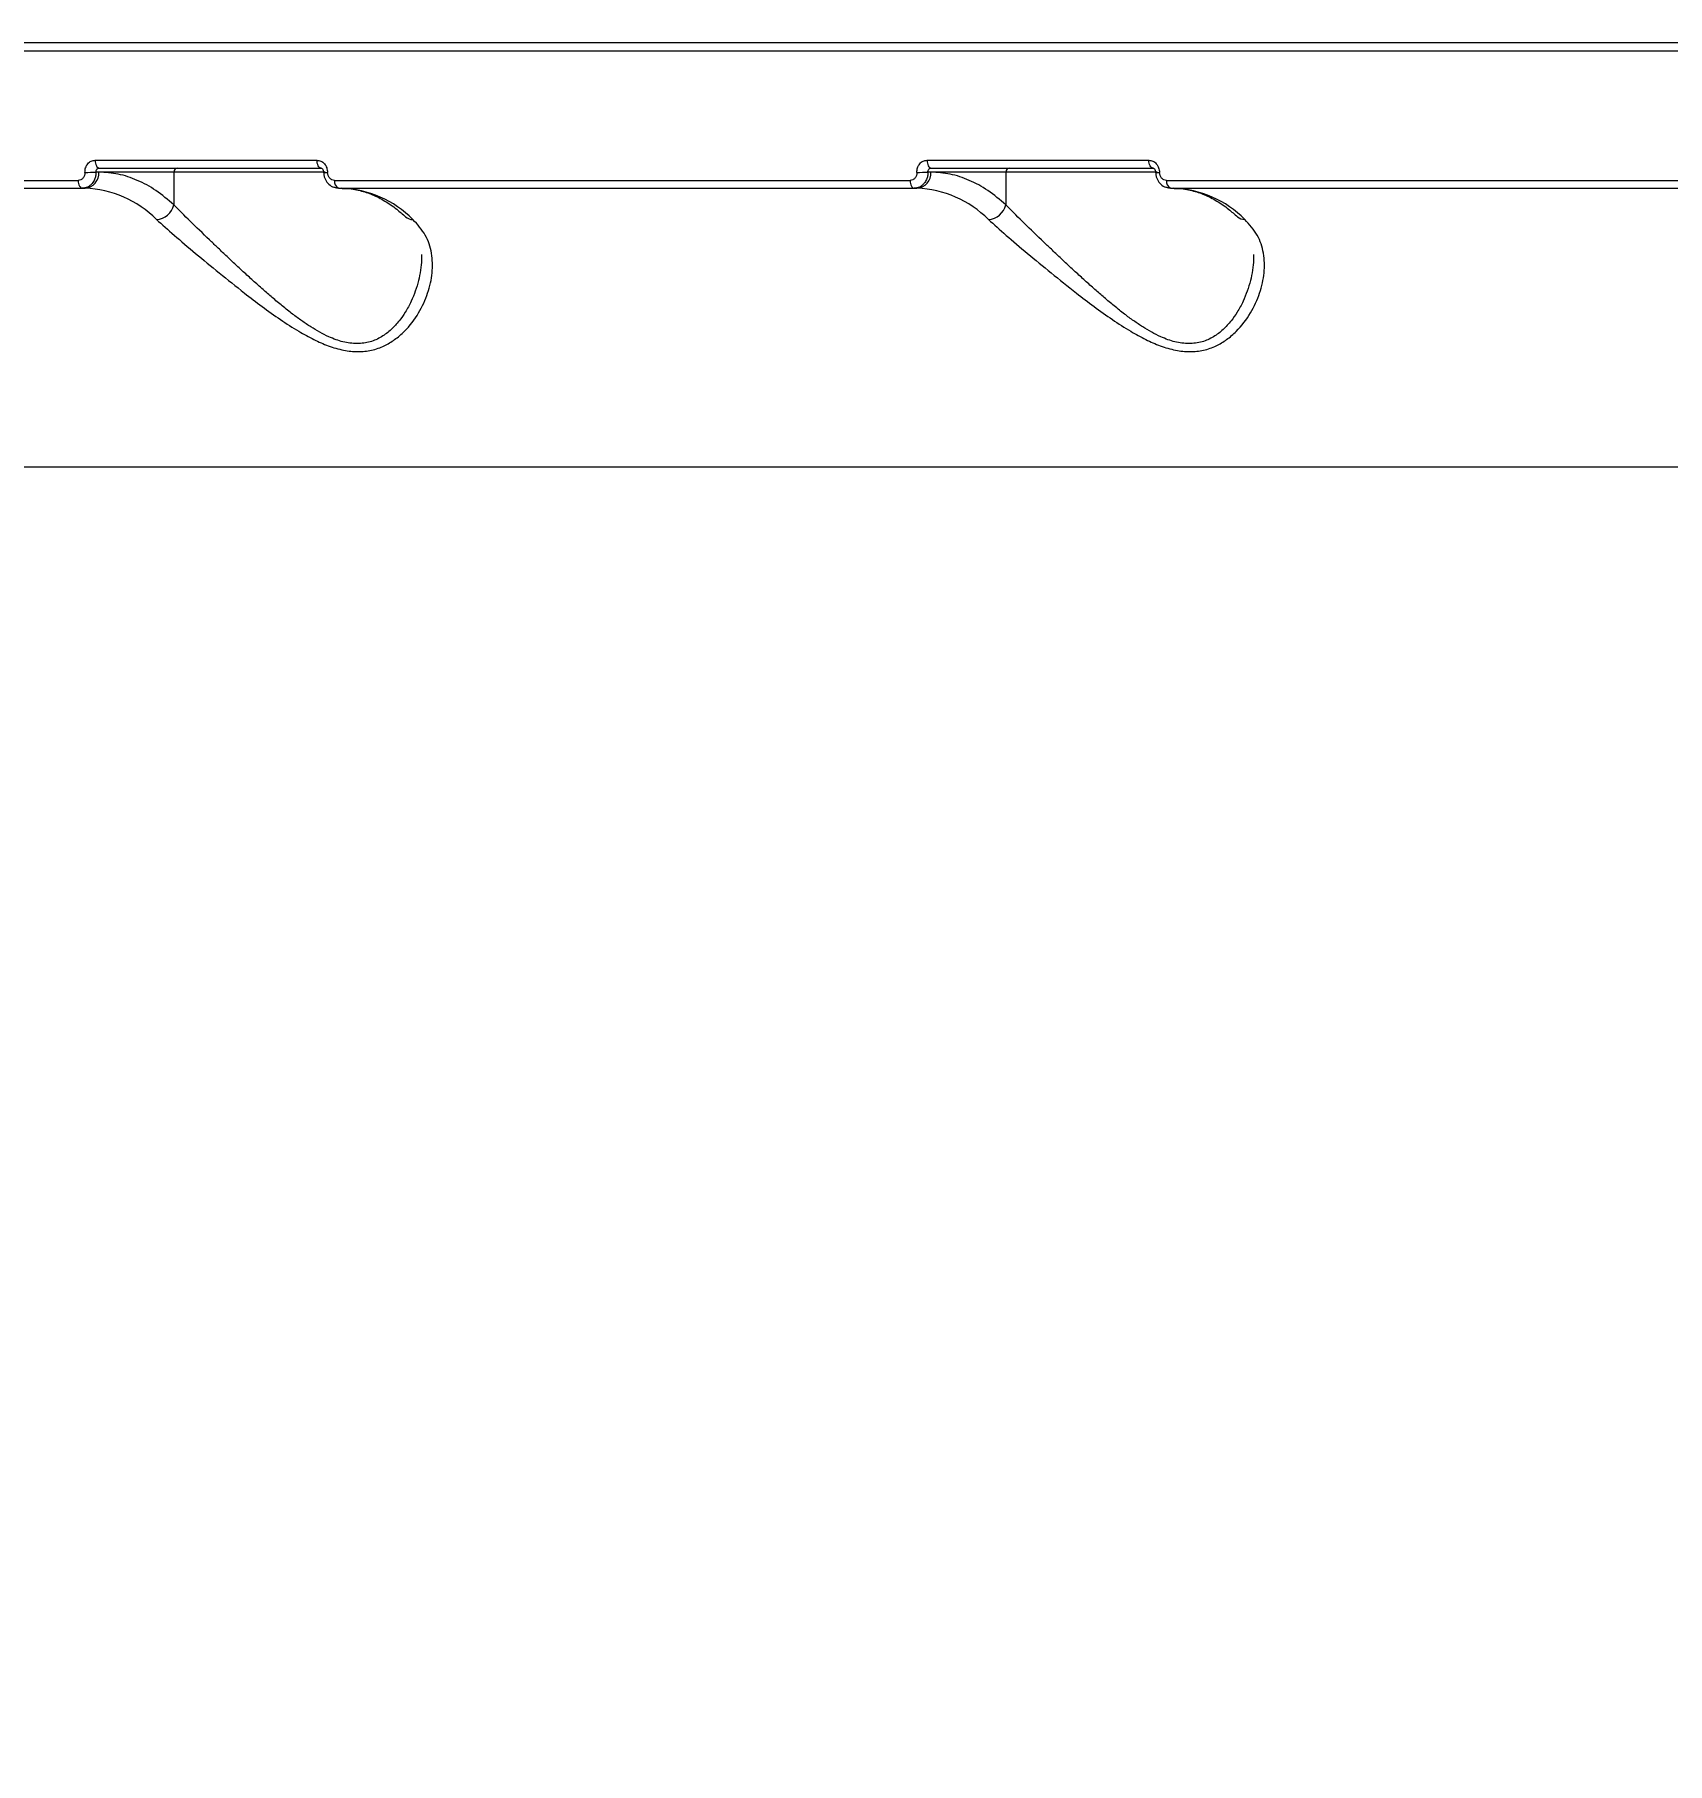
# Model space of a CAD drawing. Header units: millimetres. Extents: x -8045 to 6871, y -5915 to 5473.
# Drawn here: x -3718.4 to -3516.5, y -1598.9 to -1385.2 of the extents above; entities that cross this region are included whole.
import ezdxf

# ---------------------------------------------------------------- set-up
doc = ezdxf.new("R2010")
doc.units = ezdxf.units.MM
for name, color, linetype in [('DIKOM_ОБЪЕКТ', 7, 'Continuous'), ('DIKOM_РАЗМЕР_ЗОНА', 7, 'Continuous'), ('DIKOM_РАЗМЕР_ОБЪЕКТА', 7, 'Continuous')]:
    doc.layers.add(name, color=color, linetype=linetype)
doc.styles.add('style1', font='arial.ttf', dxfattribs={"width": 0.8})
doc.dimstyles.new('1-50', dxfattribs={"dimtxt": 300, "dimasz": 200, "dimexe": 100, "dimexo": 0, "dimgap": 100, "dimtad": 1, "dimtxsty": 'style1', "dimcen": 200, "dimclrd": 7, "dimclre": 7, "dimclrt": 7, "dimadec": 1, "dimazin": 2, "dimtfac": 1, "dimtmove": 0, "dimatfit": 2, "dimfxl": 0, "dimlwd": 25, "dimlwe": 18, "dimarcsym": 0})

# ---------------------------------------------------------------- blocks, each defined once
blk = doc.blocks.new('*D9')
at = {"layer": 'Defpoints', "color": 0, "linetype": 'Continuous', "transparency": 16777216}
for p in [(5663.54, -234.65), (-5019.6, -1388.73), (5663.54, -4701.47)]:
    blk.add_point(p, dxfattribs=at)
at = {"layer": 'DIKOM_РАЗМЕР_ОБЪЕКТА', "color": 7, "linetype": 'Continuous', "lineweight": 18, "transparency": 16777216}
for p, q in [((5663.54, -234.65), (5663.54, -4801.47)), ((-5019.6, -1388.73), (-5019.6, -4801.47))]:
    blk.add_line(p, q, dxfattribs=at)
at = {"layer": 'DIKOM_РАЗМЕР_ОБЪЕКТА', "color": 7, "linetype": 'Continuous', "lineweight": 25, "transparency": 16777216}
blk.add_line((-4819.6, -4701.47), (5463.54, -4701.47), dxfattribs=at)
at = {"layer": 'DIKOM_РАЗМЕР_ОБЪЕКТА', "color": 7, "linetype": 'Continuous', "transparency": 16777216}
for points in [[(-4819.6, -4668.14), (-4819.6, -4734.8), (-5019.6, -4701.47)], [(5463.54, -4668.14), (5463.54, -4734.8), (5663.54, -4701.47)]]:
    blk.add_solid(points, dxfattribs=at)
at = {"layer": 'DIKOM_РАЗМЕР_ОБЪЕКТА', "color": 7, "linetype": 'Continuous', "lineweight": 15, "transparency": 16777216, "insert": (-74.37, -4448.3), "char_height": 300, "attachment_point": 5, "style": 'style1'}
blk.add_mtext('10700', dxfattribs=at)
blk = doc.blocks.new('*D10')
at = {"layer": 'Defpoints', "color": 0, "linetype": 'Continuous', "transparency": 16777216}
for p in [(-1653.81, 3474.95), (-5616.46, -3083.4), (491.01, -3083.4)]:
    blk.add_point(p, dxfattribs=at)
at = {"layer": 'DIKOM_РАЗМЕР_ОБЪЕКТА', "color": 7, "linetype": 'Continuous', "lineweight": 18, "transparency": 16777216}
for p, q in [((-1653.81, 3474.95), (-5716.46, 3474.95)), ((491.01, -3083.4), (-5716.46, -3083.4))]:
    blk.add_line(p, q, dxfattribs=at)
at = {"layer": 'DIKOM_РАЗМЕР_ОБЪЕКТА', "color": 7, "linetype": 'Continuous', "lineweight": 25, "transparency": 16777216}
blk.add_line((-5616.46, 3274.95), (-5616.46, -2883.4), dxfattribs=at)
at = {"layer": 'DIKOM_РАЗМЕР_ОБЪЕКТА', "color": 7, "linetype": 'Continuous', "transparency": 16777216}
for points in [[(-5649.79, 3274.95), (-5583.12, 3274.95), (-5616.46, 3474.95)], [(-5649.79, -2883.4), (-5583.12, -2883.4), (-5616.46, -3083.4)]]:
    blk.add_solid(points, dxfattribs=at)
at = {"layer": 'DIKOM_РАЗМЕР_ОБЪЕКТА', "color": 7, "linetype": 'Continuous', "lineweight": 15, "transparency": 16777216, "insert": (-5869.63, -1326.86), "char_height": 300, "attachment_point": 5, "rotation": 90, "style": 'style1'}
blk.add_mtext('6550', dxfattribs=at)
blk = doc.blocks.new('*D11')
at = {"layer": 'Defpoints', "color": 0, "transparency": 16777216}
for p in [(6870.85, -184.65), (-7019.6, -1388.73), (-7019.6, -5814.65)]:
    blk.add_point(p, dxfattribs=at)
at = {"layer": 'DIKOM_РАЗМЕР_ЗОНА', "color": 7, "lineweight": 18, "transparency": 16777216}
for p, q in [((6870.85, -184.65), (6870.85, -5914.65)), ((-7019.6, -1388.73), (-7019.6, -5914.65))]:
    blk.add_line(p, q, dxfattribs=at)
at = {"layer": 'DIKOM_РАЗМЕР_ЗОНА', "color": 7, "lineweight": 25, "transparency": 16777216}
blk.add_line((6670.85, -5814.65), (-6819.6, -5814.65), dxfattribs=at)
at = {"layer": 'DIKOM_РАЗМЕР_ЗОНА', "color": 7, "transparency": 16777216}
for points in [[(-6819.6, -5781.31), (-6819.6, -5847.98), (-7019.6, -5814.65)], [(6670.85, -5781.31), (6670.85, -5847.98), (6870.85, -5814.65)]]:
    blk.add_solid(points, dxfattribs=at)
at = {"layer": 'DIKOM_РАЗМЕР_ЗОНА', "color": 7, "transparency": 16777216, "insert": (-74.37, -5561.37), "char_height": 300, "attachment_point": 5, "style": 'style1'}
blk.add_mtext('13900', dxfattribs=at)
blk = doc.blocks.new('*D12')
at = {"layer": 'Defpoints', "color": 0, "transparency": 16777216}
for p in [(-2189.61, 5472.65), (-7595.21, -5084.97), (-495.58, -5084.97)]:
    blk.add_point(p, dxfattribs=at)
at = {"layer": 'DIKOM_РАЗМЕР_ЗОНА', "color": 7, "lineweight": 18, "transparency": 16777216}
for p, q in [((-2189.61, 5472.65), (-7695.21, 5472.65)), ((-495.58, -5084.97), (-7695.21, -5084.97))]:
    blk.add_line(p, q, dxfattribs=at)
at = {"layer": 'DIKOM_РАЗМЕР_ЗОНА', "color": 7, "lineweight": 25, "transparency": 16777216}
blk.add_line((-7595.21, 5272.65), (-7595.21, -4884.97), dxfattribs=at)
at = {"layer": 'DIKOM_РАЗМЕР_ЗОНА', "color": 7, "transparency": 16777216}
for points in [[(-7628.55, 5272.65), (-7561.88, 5272.65), (-7595.21, 5472.65)], [(-7628.55, -4884.97), (-7561.88, -4884.97), (-7595.21, -5084.97)]]:
    blk.add_solid(points, dxfattribs=at)
at = {"layer": 'DIKOM_РАЗМЕР_ЗОНА', "color": 7, "transparency": 16777216, "insert": (-7848.38, -1452.59), "char_height": 300, "attachment_point": 5, "rotation": 90, "style": 'style1'}
blk.add_mtext('10550', dxfattribs=at)

msp = doc.modelspace()

# ---------------------------------------------------------------- linework, layer by layer
at = {"layer": 'DIKOM_ОБЪЕКТ', "color": 7, "linetype": 'Continuous', "lineweight": 15}
for p, q in [((-3853.318, -1387.16), (-3438.449, -1387.16)), ((-3437.934, -1386.157), (-3852.803, -1386.157)), ((-3710.899, -1400.692), (-3683.47, -1400.692)), ((-3710.425, -1402.157), (-3710.785, -1402.157)), ((-3701.156, -1402.157), (-3710.425, -1402.157)), ((-3710.384, -1401.657), (-3682.955, -1401.657)), ((-3701.156, -1402.157), (-3701.156, -1406.208)), ((-3682.465, -1402.157), (-3701.156, -1402.157)), ((-3608.039, -1400.692), (-3580.61, -1400.692)), ((-3607.565, -1402.157), (-3607.925, -1402.157)), ((-3598.296, -1402.157), (-3607.565, -1402.157)), ((-3607.524, -1401.657), (-3580.095, -1401.657)), ((-3598.296, -1402.157), (-3598.296, -1406.208)), ((-3579.604, -1402.157), (-3598.296, -1402.157)), ((-3784.138, -1403.198), (-3712.993, -1403.198)), ((-3783.624, -1404.157), (-3712.479, -1404.157)), ((-3712.479, -1404.157), (-3712.139, -1404.157)), ((-3681.278, -1403.198), (-3610.133, -1403.198)), ((-3680.764, -1404.157), (-3680.856, -1404.141)), ((-3680.764, -1404.157), (-3609.619, -1404.157)), ((-3609.619, -1404.157), (-3609.279, -1404.157)), ((-3578.418, -1403.198), (-3507.273, -1403.198)), ((-3577.904, -1404.157), (-3577.995, -1404.141)), ((-3577.904, -1404.157), (-3506.759, -1404.157)), ((-3474.441, -1438.66), (-3774.45, -1438.66))]:
    msp.add_line(p, q, dxfattribs=at)
at = {"layer": 'DIKOM_ОБЪЕКТ', "color": 7, "linetype": 'Continuous', "lineweight": 15, "flags": 128}
for points in [[(-3710.899, -1400.692), (-3710.886, -1400.882), (-3710.855, -1401.064), (-3710.806, -1401.231), (-3710.742, -1401.377), (-3710.665, -1401.496), (-3710.577, -1401.584), (-3710.483, -1401.639), (-3710.384, -1401.657)], [(-3682.955, -1401.657), (-3683.053, -1401.639), (-3683.148, -1401.584), (-3683.235, -1401.496), (-3683.313, -1401.377), (-3683.377, -1401.231), (-3683.426, -1401.064), (-3683.457, -1400.882), (-3683.47, -1400.692)], [(-3608.039, -1400.692), (-3608.026, -1400.882), (-3607.995, -1401.064), (-3607.946, -1401.231), (-3607.882, -1401.377), (-3607.805, -1401.496), (-3607.717, -1401.584), (-3607.622, -1401.639), (-3607.524, -1401.657)], [(-3580.095, -1401.657), (-3580.193, -1401.639), (-3580.288, -1401.584), (-3580.376, -1401.496), (-3580.453, -1401.377), (-3580.517, -1401.231), (-3580.566, -1401.064), (-3580.597, -1400.882), (-3580.61, -1400.692)], [(-3712.993, -1403.198), (-3712.98, -1403.387), (-3712.948, -1403.568), (-3712.9, -1403.734), (-3712.836, -1403.879), (-3712.758, -1403.997), (-3712.671, -1404.085), (-3712.577, -1404.139), (-3712.479, -1404.157)], [(-3610.133, -1403.198), (-3610.12, -1403.387), (-3610.088, -1403.568), (-3610.04, -1403.734), (-3609.975, -1403.879), (-3609.898, -1403.997), (-3609.811, -1404.085), (-3609.717, -1404.139), (-3609.619, -1404.157)]]:
    msp.add_lwpolyline(points, dxfattribs=at)
at = {"layer": 'DIKOM_ОБЪЕКТ', "color": 7, "linetype": 'Continuous', "lineweight": 15}
for centre, radius, start, end in [((-3712.113, -1379.081), 23.115, 269.89163, 273.29397), ((-3712.294, -1402.29), 1.874, 274.73838, 4.06015), ((-3700.689, -1402.124), 0.469, 94.73755, 184.05536), ((-3682.307, -1399.865), 2.336, 261.78292, 273.71457), ((-3609.253, -1379.087), 23.109, 269.89119, 273.2944), ((-3609.434, -1402.29), 1.874, 274.73785, 4.05281), ((-3597.829, -1402.124), 0.469, 94.75487, 184.03805), ((-3579.447, -1399.878), 2.322, 261.74961, 273.74567), ((-3712.613, -1417.27), 13.121, 44.8581, 87.92894), ((-3680.319, -1403.334), 0.969, 171.91958, 236.35695), ((-3680.898, -1417.27), 13.121, 44.85765, 87.92939), ((-3609.753, -1417.271), 13.122, 44.85944, 87.92873), ((-3577.459, -1403.335), 0.969, 171.89427, 236.38226), ((-3578.038, -1417.271), 13.122, 44.85944, 87.92873), ((-3703.464, -1405.645), 2.375, 273.65963, 346.28354), ((-3600.604, -1405.645), 2.375, 273.65939, 346.29002), ((-3671.632, -1406.7), 1.316, 228.6233, 271.52087), ((-3568.772, -1406.699), 1.316, 228.62844, 271.5254)]:
    msp.add_arc(centre, radius, start, end, dxfattribs=at)
for points, knots in [([(-3853.796, -1387.159), (-3853.782, -1390.695), (-3853.762, -1395.823), (-3853.624, -1403.585), (-3853.451, -1410.553), (-3853.16, -1418.865), (-3852.763, -1427.6), (-3852.245, -1436.748), (-3851.6, -1446.179), (-3850.824, -1455.817), (-3849.914, -1465.604), (-3848.869, -1475.494), (-3847.686, -1485.452), (-3846.365, -1495.449), (-3844.906, -1505.461), (-3843.307, -1515.467), (-3841.57, -1525.45), (-3839.695, -1535.392), (-3837.683, -1545.28), (-3835.535, -1555.101), (-3833.251, -1564.843), (-3830.834, -1574.493), (-3828.284, -1584.043), (-3825.603, -1593.482), (-3822.794, -1602.801), (-3819.857, -1611.99), (-3816.795, -1621.042), (-3813.609, -1629.948), (-3810.303, -1638.701), (-3806.878, -1647.293), (-3803.336, -1655.717), (-3799.681, -1663.966), (-3795.914, -1672.034), (-3792.038, -1679.915), (-3788.056, -1687.602), (-3783.971, -1695.09), (-3779.784, -1702.373), (-3775.499, -1709.446), (-3771.119, -1716.303), (-3766.647, -1722.941), (-3762.084, -1729.353), (-3757.435, -1735.537), (-3752.702, -1741.487), (-3747.888, -1747.199), (-3742.995, -1752.67), (-3738.026, -1757.895), (-3732.985, -1762.872), (-3727.873, -1767.596), (-3722.693, -1772.064), (-3717.448, -1776.274), (-3712.141, -1780.221), (-3706.773, -1783.903), (-3701.347, -1787.319), (-3695.865, -1790.455), (-3690.616, -1793.198), (-3687.177, -1794.756), (-3685.598, -1795.471)], [0, 0, 0, 0, 0.0188203, 0.0272906, 0.0413383, 0.0559454, 0.0716292, 0.0880071, 0.1049248, 0.1222587, 0.1399211, 0.1578473, 0.175988, 0.1943055, 0.2127706, 0.2313596, 0.2500541, 0.2688382, 0.2876993, 0.3066269, 0.3256121, 0.3446475, 0.3637262, 0.3828431, 0.4019932, 0.4211723, 0.440377, 0.4596039, 0.4788504, 0.4981143, 0.5173929, 0.536685, 0.5559887, 0.5753028, 0.5946263, 0.6139584, 0.633298, 0.6526449, 0.671999, 0.69136, 0.710728, 0.7301038, 0.7494874, 0.7688799, 0.7882828, 0.8076966, 0.8271238, 0.8465663, 0.8660261, 0.8855061, 0.9050093, 0.9245393, 0.9440999, 0.9636954, 0.9833305, 1, 1, 1, 1]), ([(-3712.157, -1402.196), (-3712.167, -1402.327), (-3712.188, -1402.589), (-3712.379, -1402.921), (-3712.657, -1403.153), (-3712.881, -1403.183), (-3712.993, -1403.198)], [0, 0, 0, 0, 0.2507599, 0.5001104, 0.7499717, 1, 1, 1, 1]), ([(-3710.785, -1402.157), (-3710.794, -1402.327), (-3710.81, -1402.64), (-3710.971, -1403.131), (-3711.216, -1403.536), (-3711.534, -1403.839), (-3711.93, -1404.089), (-3712.262, -1404.13), (-3712.479, -1404.157)], [0, 0, 0, 0, 0.1617664, 0.2992204, 0.5003617, 0.6315546, 0.7587154, 1, 1, 1, 1]), ([(-3712.157, -1402.196), (-3712.141, -1401.998), (-3712.11, -1401.605), (-3711.822, -1401.108), (-3711.404, -1400.76), (-3711.067, -1400.715), (-3710.899, -1400.692)], [0, 0, 0, 0, 0.2505874, 0.5002719, 0.7500747, 1, 1, 1, 1]), ([(-3710.785, -1402.157), (-3710.785, -1402.119), (-3710.785, -1402.046), (-3710.754, -1401.922), (-3710.697, -1401.817), (-3710.618, -1401.738), (-3710.522, -1401.675), (-3710.439, -1401.664), (-3710.384, -1401.657)], [0, 0, 0, 0, 0.1478473, 0.280585, 0.5004613, 0.6295128, 0.7560189, 1, 1, 1, 1]), ([(-3701.156, -1406.208), (-3701.889, -1405.588), (-3703.353, -1404.347), (-3705.666, -1403.111), (-3708.03, -1402.303), (-3709.626, -1402.206), (-3710.425, -1402.157)], [0, 0, 0, 0, 0.2500021, 0.5000018, 0.7499838, 1, 1, 1, 1]), ([(-3683.47, -1400.692), (-3683.3, -1400.715), (-3682.962, -1400.76), (-3682.531, -1401.109), (-3682.225, -1401.606), (-3682.179, -1401.999), (-3682.156, -1402.196)], [0, 0, 0, 0, 0.2505665, 0.5002287, 0.7500208, 1, 1, 1, 1]), ([(-3683.047, -1401.641), (-3683, -1401.644), (-3682.904, -1401.65), (-3682.77, -1401.76), (-3682.665, -1401.939), (-3682.649, -1402.096), (-3682.641, -1402.176)], [0, 0, 0, 0, 0.2351946, 0.4780203, 0.7320155, 1, 1, 1, 1]), ([(-3682.641, -1402.176), (-3682.632, -1402.299), (-3682.614, -1402.545), (-3682.472, -1403.027), (-3682.145, -1403.57), (-3681.555, -1404.037), (-3681.09, -1404.107), (-3680.855, -1404.141)], [0, 0, 0, 0, 0.1220114, 0.2452501, 0.493223, 0.7446433, 1, 1, 1, 1]), ([(-3681.278, -1403.198), (-3681.391, -1403.182), (-3681.617, -1403.151), (-3681.906, -1402.92), (-3682.109, -1402.589), (-3682.14, -1402.327), (-3682.156, -1402.196)], [0, 0, 0, 0, 0.250687, 0.5001509, 0.749963, 1, 1, 1, 1]), ([(-3609.297, -1402.196), (-3609.307, -1402.327), (-3609.328, -1402.589), (-3609.519, -1402.921), (-3609.797, -1403.153), (-3610.021, -1403.183), (-3610.133, -1403.198)], [0, 0, 0, 0, 0.2507599, 0.5001102, 0.7499693, 1, 1, 1, 1]), ([(-3607.925, -1402.157), (-3607.934, -1402.327), (-3607.95, -1402.64), (-3608.11, -1403.132), (-3608.356, -1403.536), (-3608.674, -1403.839), (-3609.07, -1404.089), (-3609.402, -1404.13), (-3609.619, -1404.157)], [0, 0, 0, 0, 0.1617722, 0.2992088, 0.5003942, 0.6315427, 0.7587092, 1, 1, 1, 1]), ([(-3609.297, -1402.196), (-3609.281, -1401.998), (-3609.25, -1401.605), (-3608.962, -1401.108), (-3608.544, -1400.76), (-3608.207, -1400.715), (-3608.039, -1400.692)], [0, 0, 0, 0, 0.2505896, 0.5002155, 0.7500041, 1, 1, 1, 1]), ([(-3607.925, -1402.157), (-3607.925, -1402.119), (-3607.925, -1402.046), (-3607.894, -1401.922), (-3607.837, -1401.817), (-3607.758, -1401.738), (-3607.662, -1401.675), (-3607.579, -1401.664), (-3607.524, -1401.657)], [0, 0, 0, 0, 0.1478167, 0.280533, 0.5004938, 0.6293334, 0.7558099, 1, 1, 1, 1]), ([(-3598.296, -1406.208), (-3599.028, -1405.588), (-3600.493, -1404.347), (-3602.806, -1403.111), (-3605.17, -1402.303), (-3606.766, -1402.206), (-3607.565, -1402.157)], [0, 0, 0, 0, 0.249998, 0.4999993, 0.7499891, 1, 1, 1, 1]), ([(-3580.61, -1400.692), (-3580.44, -1400.715), (-3580.102, -1400.76), (-3579.671, -1401.109), (-3579.365, -1401.606), (-3579.319, -1401.999), (-3579.296, -1402.196)], [0, 0, 0, 0, 0.2505007, 0.5001872, 0.7499992, 1, 1, 1, 1]), ([(-3580.187, -1401.641), (-3580.14, -1401.644), (-3580.044, -1401.65), (-3579.909, -1401.76), (-3579.805, -1401.939), (-3579.789, -1402.096), (-3579.781, -1402.176)], [0, 0, 0, 0, 0.2353194, 0.478129, 0.7320001, 1, 1, 1, 1]), ([(-3579.781, -1402.176), (-3579.772, -1402.299), (-3579.754, -1402.545), (-3579.612, -1403.027), (-3579.285, -1403.57), (-3578.695, -1404.037), (-3578.23, -1404.107), (-3577.995, -1404.141)], [0, 0, 0, 0, 0.1219965, 0.2452288, 0.4931887, 0.7446563, 1, 1, 1, 1]), ([(-3578.418, -1403.198), (-3578.531, -1403.182), (-3578.757, -1403.151), (-3579.045, -1402.92), (-3579.249, -1402.589), (-3579.28, -1402.327), (-3579.296, -1402.196)], [0, 0, 0, 0, 0.2507921, 0.5001241, 0.7499863, 1, 1, 1, 1]), ([(-3680.764, -1404.157), (-3680.986, -1404.143), (-3681.214, -1404.129), (-3681.412, -1404.008), (-3681.418, -1404.005)], [0, 0, 0, 0, 0.9731156, 1, 1, 1, 1]), ([(-3680.352, -1404.187), (-3680.192, -1404.18), (-3679.456, -1404.147), (-3678.205, -1404.391), (-3676.605, -1404.91), (-3675.089, -1405.693), (-3673.723, -1406.606), (-3672.876, -1407.373), (-3672.513, -1407.702)], [0, 0, 0, 0, 0.0612185, 0.2830176, 0.4797557, 0.6711898, 0.8590338, 1, 1, 1, 1]), ([(-3577.904, -1404.157), (-3578.126, -1404.143), (-3578.354, -1404.129), (-3578.552, -1404.008), (-3578.557, -1404.005)], [0, 0, 0, 0, 0.9731131, 1, 1, 1, 1]), ([(-3577.491, -1404.187), (-3577.332, -1404.18), (-3576.595, -1404.147), (-3575.345, -1404.391), (-3573.745, -1404.91), (-3572.23, -1405.693), (-3570.862, -1406.606), (-3570.016, -1407.373), (-3569.653, -1407.702)], [0, 0, 0, 0, 0.0612192, 0.2830134, 0.4797526, 0.671188, 0.8590383, 1, 1, 1, 1]), ([(-3678.515, -1423.37), (-3679.092, -1423.326), (-3679.95, -1423.261), (-3681.124, -1422.889), (-3682.083, -1422.501), (-3683.127, -1421.97), (-3684.24, -1421.304), (-3685.36, -1420.548), (-3686.536, -1419.678), (-3687.757, -1418.711), (-3688.974, -1417.693), (-3690.177, -1416.647), (-3691.369, -1415.58), (-3692.533, -1414.515), (-3693.651, -1413.476), (-3694.728, -1412.464), (-3695.771, -1411.475), (-3697.283, -1410.029), (-3699.211, -1408.172), (-3700.506, -1406.864), (-3701.156, -1406.208)], [0, 0, 0, 0, 0.0627165, 0.0932419, 0.1254313, 0.1663551, 0.2080815, 0.2507842, 0.2958885, 0.3475293, 0.3991629, 0.4473994, 0.5004589, 0.5538821, 0.6016578, 0.651989, 0.7030682, 0.7499622, 0.8744092, 1, 1, 1, 1]), ([(-3575.655, -1423.37), (-3576.232, -1423.326), (-3577.09, -1423.261), (-3578.263, -1422.889), (-3579.222, -1422.501), (-3580.267, -1421.97), (-3581.379, -1421.304), (-3582.5, -1420.548), (-3583.676, -1419.679), (-3584.897, -1418.711), (-3586.114, -1417.693), (-3587.317, -1416.647), (-3588.509, -1415.58), (-3589.673, -1414.515), (-3590.791, -1413.476), (-3591.868, -1412.464), (-3592.911, -1411.475), (-3594.423, -1410.029), (-3596.351, -1408.172), (-3597.646, -1406.864), (-3598.296, -1406.208)], [0, 0, 0, 0, 0.0627166, 0.0932354, 0.1254314, 0.1663487, 0.2080752, 0.250778, 0.2958885, 0.3475234, 0.3991629, 0.4473938, 0.5004534, 0.5538822, 0.6016579, 0.651984, 0.7030684, 0.7499625, 0.874405, 1, 1, 1, 1]), ([(-3703.312, -1408.015), (-3702.606, -1408.648), (-3701.2, -1409.907), (-3698.501, -1412.186), (-3695.579, -1414.606), (-3692.794, -1416.842), (-3690.255, -1418.785), (-3688.015, -1420.392), (-3685.873, -1421.777), (-3683.894, -1422.869), (-3682.038, -1423.685), (-3680.196, -1424.228), (-3678.374, -1424.423), (-3676.663, -1424.233), (-3675.142, -1423.693), (-3673.793, -1422.878), (-3672.274, -1421.557), (-3670.814, -1419.606), (-3669.681, -1417.116), (-3669.126, -1414.602), (-3669.203, -1412.173), (-3669.907, -1409.899), (-3671.034, -1408.642), (-3671.597, -1408.015)], [0, 0, 0, 0, 0.062839, 0.1250324, 0.1875545, 0.249662, 0.2915506, 0.333636, 0.3744983, 0.4070904, 0.4371929, 0.4692341, 0.4998089, 0.5304193, 0.5624902, 0.5926578, 0.6253305, 0.68794, 0.7501168, 0.8127559, 0.8751679, 0.9376715, 1, 1, 1, 1]), ([(-3600.452, -1408.015), (-3599.745, -1408.648), (-3598.34, -1409.907), (-3595.641, -1412.186), (-3592.719, -1414.606), (-3589.934, -1416.842), (-3587.395, -1418.785), (-3585.155, -1420.393), (-3583.013, -1421.777), (-3581.034, -1422.869), (-3579.178, -1423.685), (-3577.336, -1424.228), (-3575.514, -1424.423), (-3573.803, -1424.233), (-3572.281, -1423.693), (-3570.933, -1422.878), (-3569.414, -1421.557), (-3567.954, -1419.606), (-3566.822, -1417.116), (-3566.266, -1414.602), (-3566.343, -1412.173), (-3567.047, -1409.899), (-3568.174, -1408.642), (-3568.737, -1408.015)], [0, 0, 0, 0, 0.0628372, 0.1250329, 0.1875524, 0.2496599, 0.2915514, 0.3336338, 0.3744962, 0.4070882, 0.4371939, 0.4692319, 0.4998099, 0.5304203, 0.5624911, 0.5926587, 0.6253315, 0.6879394, 0.7501163, 0.8127558, 0.8751678, 0.9376715, 1, 1, 1, 1]), ([(-3670.533, -1412.327), (-3670.527, -1412.551), (-3670.51, -1413.194), (-3670.639, -1414.284), (-3670.894, -1415.577), (-3671.285, -1416.867), (-3671.819, -1418.176), (-3672.484, -1419.415), (-3673.302, -1420.596), (-3674.26, -1421.648), (-3675.253, -1422.417), (-3676.157, -1422.886), (-3677.133, -1423.26), (-3677.958, -1423.326), (-3678.515, -1423.37)], [0, 0, 0, 0, 0.050959, 0.1457998, 0.2408469, 0.335292, 0.4295173, 0.5321558, 0.6192571, 0.7142716, 0.8095931, 0.858237, 0.9043755, 1, 1, 1, 1]), ([(-3567.673, -1412.327), (-3567.667, -1412.551), (-3567.651, -1413.194), (-3567.779, -1414.284), (-3568.034, -1415.577), (-3568.425, -1416.867), (-3568.959, -1418.176), (-3569.624, -1419.415), (-3570.442, -1420.596), (-3571.4, -1421.648), (-3572.393, -1422.417), (-3573.297, -1422.886), (-3574.272, -1423.26), (-3575.098, -1423.326), (-3575.655, -1423.37)], [0, 0, 0, 0, 0.0509582, 0.1457981, 0.2408465, 0.3352907, 0.4295156, 0.53215, 0.6192507, 0.714265, 0.8095931, 0.8582368, 0.9043667, 1, 1, 1, 1])]:
    msp.add_open_spline(points, degree=3, knots=knots, dxfattribs=at)

# ---------------------------------------------------------------- dimensions: what is measured, and where the dimension line sits
at = {"layer": 'DIKOM_РАЗМЕР_ЗОНА'}
dim = msp.add_linear_dim(base=(-7595.212, -5084.969), p1=(-2189.606, 5472.652), p2=(-495.584, -5084.969), angle=90, text='10550', dimstyle='1-50', dxfattribs=at)
dim.commit()
dim.dimension.update_dxf_attribs({"geometry": '*D12', "text_midpoint": (-7595.212, -1452.593), "dimtype": 160})
dim = msp.add_linear_dim(base=(-7019.6, -5814.648), p1=(6870.851, -184.645), p2=(-7019.6, -1388.727), text='13900', dimstyle='1-50', dxfattribs=at)
dim.commit()
dim.dimension.update_dxf_attribs({"geometry": '*D11', "text_midpoint": (-74.375, -5814.648), "dimtype": 160})
at = {"layer": 'DIKOM_РАЗМЕР_ОБЪЕКТА', "color": 7, "linetype": 'Continuous', "lineweight": 15}
dim = msp.add_linear_dim(base=(-5616.456, -3083.398), p1=(-1653.813, 3474.95), p2=(491.015, -3083.398), angle=90, text='6550', dimstyle='1-50', dxfattribs=at)
dim.commit()
dim.dimension.update_dxf_attribs({"geometry": '*D10', "text_midpoint": (-5616.456, -1326.858), "dimtype": 160})
dim = msp.add_linear_dim(base=(5663.543, -4701.469), p1=(-5019.6, -1388.727), p2=(5663.543, -234.645), text='10700', dimstyle='1-50', dxfattribs=at)
dim.commit()
dim.dimension.update_dxf_attribs({"geometry": '*D9', "text_midpoint": (-74.375, -4701.469), "dimtype": 160})

doc.saveas('drawing.dxf')
